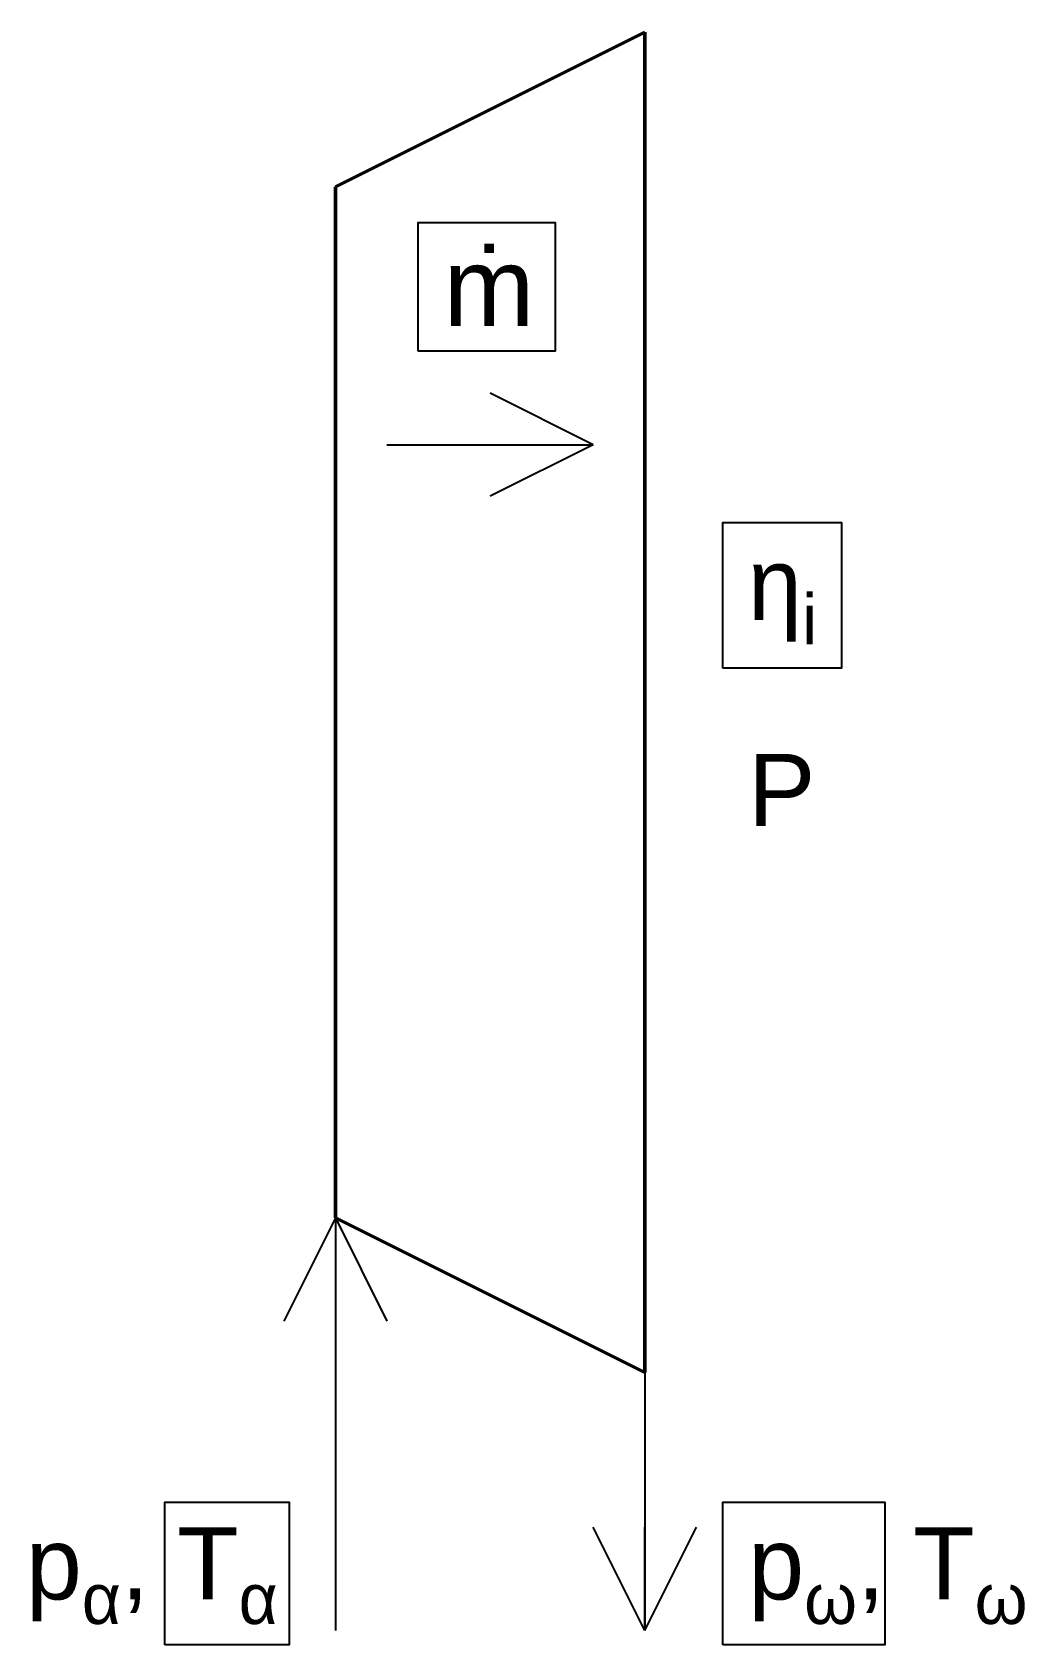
# Model space of a CAD drawing. Header units: millimetres. Extents: x -59 to 134, y -183 to 130.
import ezdxf

# ---------------------------------------------------------------- set-up
doc = ezdxf.new("R2010")
doc.units = ezdxf.units.MM
doc.styles.get("Standard").update_dxf_attribs({"font": 'arial.ttf'})

msp = doc.modelspace()

# ---------------------------------------------------------------- linework, layer by layer
at = {"lineweight": 50}
for p, q in [((0, 100), (60, 130)), ((60, 130), (60, -130)), ((0, -100), (0, 100)), ((0, -100), (60, -130))]:
    msp.add_line(p, q, dxfattribs=at)
at = {"lineweight": 25}
for p, q in [((50, 50), (30, 60)), ((10, 50), (50, 50)), ((50, 50), (30, 40)), ((0, -100), (-10, -120)), ((0, -100), (0, -180)), ((0, -100), (10, -120)), ((60, -130), (60, -180)), ((60, -180), (50, -160)), ((60, -180), (60, -160)), ((60, -180), (70, -160))]:
    msp.add_line(p, q, dxfattribs=at)
for points in [[(16.05, 68.13), (16.05, 93.1), (42.6, 93.1), (42.6, 68.13)], [(75.1, 6.64), (75.1, 34.9), (98.11, 34.9), (98.11, 6.64)], [(-33.07, -182.79), (-33.07, -155.1), (-8.97, -155.1), (-8.97, -182.79)], [(75.1, -182.79), (75.1, -155.1), (106.48, -155.1), (106.48, -182.79)]]:
    msp.add_lwpolyline(points, close=True, dxfattribs=at)

# ---------------------------------------------------------------- texts
at = {"lineweight": 25, "char_height": 14, "attachment_point": 1}
for s, width, insert in [('\\A1;{\\H1.0833x;\\T1.2;ṁ}', 39.0457, (20.95, 88.2)), ('\\A1;{\\fSymbol|b0|i0|c2|p18;h\\fArial|b0|i0|c238|p34;\\H0.7x;\\S^ i;}', 20, (80, 30)), ('P', 30, (80, -10)), ('\\A1;{\\H0.99998x;p\\fSymbol|b0|i0|c2|p18;\\H0.7x;\\S^ a;}, T{\\fSymbol|b0|i0|c2|p18;\\H0.7x;\\S^ a;}', 70, (-60, -160)), ('\\A1;p{\\fSymbol|b0|i0|c2|p18;\\H0.7x;\\S^ w;\\fArial|b0|i0|c238|p34;\\H1.4286x;, }T{\\fSymbol|b0|i0|c2|p18;\\H0.7x;\\S^ w;}', 138.4405, (80, -160))]:
    msp.add_mtext_dynamic_manual_height_columns(s, width=width, gutter_width=12.5, heights=[0], dxfattribs=dict(at, insert=insert))

doc.saveas('drawing.dxf')
